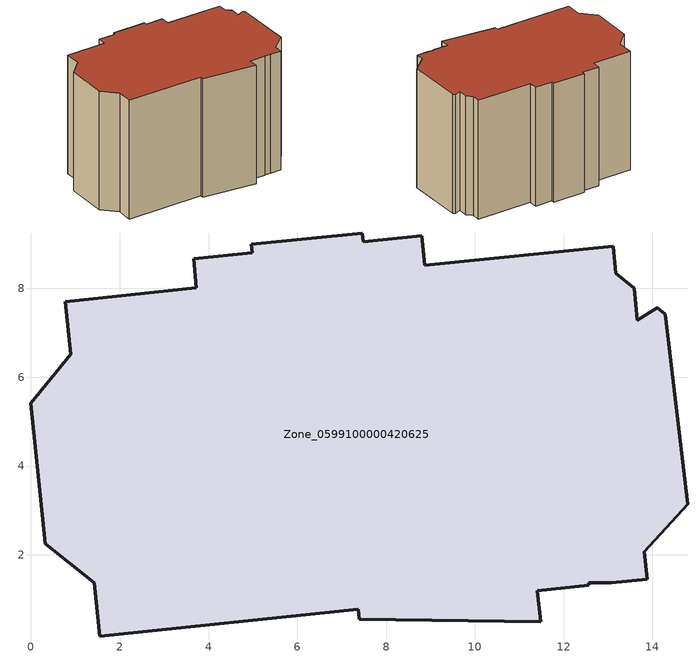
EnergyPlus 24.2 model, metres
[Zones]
Zone_0599100000420625
 floor ground (C_G): 14.29,7.42 14.79,3.14 13.82,2.07 13.88,1.45 13.08,1.37 12.57,1.37 12.57,1.31 11.41,1.2 11.48,0.5 7.4,0.54 7.37,0.78 1.55,0.17 1.43,1.36 0.32,2.25 0,5.42 0.89,6.51 0.77,7.71 3.73,8.02 3.66,8.67 4.99,8.8 4.96,9 7.47,9.25 7.49,9.05 8.81,9.19 8.88,8.53 13.12,8.95 13.18,8.35 13.59,8.01 13.66,7.28 14.11,7.57 z0
 wall outside (C_F): 13.12,8.95 8.88,8.53 8.81,9.19 7.49,9.05 7.47,9.25 4.96,9 4.99,8.8 3.66,8.67 3.73,8.02 0.77,7.71 0.89,6.51 0,5.42 0.32,2.25 1.43,1.36 1.55,0.17 7.37,0.78 7.4,0.54 11.48,0.5 11.41,1.2 12.57,1.31 12.57,1.37 13.08,1.37 13.88,1.45 13.82,2.07 14.79,3.14 14.29,7.42 14.11,7.57 13.66,7.28 13.59,8.01 13.18,8.35 13.12,8.95 z0:9.29
 roof outside (C_R): 14.29,7.42 14.11,7.57 13.66,7.28 13.59,8.01 13.18,8.35 13.12,8.95 8.88,8.53 8.81,9.19 7.49,9.05 7.47,9.25 4.96,9 4.99,8.8 3.66,8.67 3.73,8.02 0.77,7.71 0.89,6.51 0,5.42 0.32,2.25 1.43,1.36 1.55,0.17 7.37,0.78 7.4,0.54 11.48,0.5 11.41,1.2 12.57,1.31 12.57,1.37 13.08,1.37 13.88,1.45 13.82,2.07 14.79,3.14 z9.29
[BUILDING]
Pand.0599100000420625: North Axis=0; Terrain=City; Loads Convergence Tolerance Value=0.04; Temperature Convergence Tolerance Value=0.4; Solar Distribution=FullExterior; Maximum Number of Warmup Days=25; Minimum Number of Warmup Days=1
[Site:Location]
Rotterdam.The.Hague.AP_ZH_NLD Design_Conditions: Latitude=51.96; Longitude=4.45; Time Zone=1; Elevation=-4.5
[SITE:GROUNDTEMPERATURE:BUILDINGSURFACE]
18, 18, 18, 18, 18, 18, 18, 18, 18, 18, 18, 18
[MATERIAL] Thermal Absorptance=0.9; Solar Absorptance=0.7; Visible Absorptance=0.7
Name | Roughness | Thickness | Conductivity | Density | Specific Heat
G.D.1992-2005 | MediumSmooth | 0.15 | 0.06 | 540 | 1210
F.D.1992-2005 | Rough | 0.3 | 0.12 | 1920 | 840
R.D.1992-2005 | MediumRough | 0.2 | 0.08 | 1500 | 1000
[CONSTRUCTION]
C_G: G.D.1992-2005
C_F: F.D.1992-2005
C_R: R.D.1992-2005
[ZONE]
Zone_0599100000420625: Type=1; Multiplier=1; Ceiling Height=Autocalculate; Volume=Autocalculate; Floor Area=autocalculate; Part of Total Floor Area=Yes
[ZONEINFILTRATION:DESIGNFLOWRATE]
Infil_Zone_0599100000420625: Zone or ZoneList or Space or SpaceList=Zone_0599100000420625; Schedule=AlwaysOn; Design Flow Rate Calculation Method=Flow/Area; Flow Rate per Floor Area=0.0021; Constant Term Coefficient=1; Temperature Term Coefficient=0; Velocity Term Coefficient=0; Velocity Squared Term Coefficient=0
[HVACTEMPLATE:ZONE:IDEALLOADSAIRSYSTEM]
Zone_0599100000420625: Maximum Heating Supply Air Temperature=50; Minimum Cooling Supply Air Temperature=13; Maximum Heating Supply Air Humidity Ratio=0.0156; Minimum Cooling Supply Air Humidity Ratio=0.0077; Heating Limit=NoLimit; Cooling Limit=NoLimit; Dehumidification Control Type=ConstantSensibleHeatRatio; Cooling Sensible Heat Ratio=0.7; Dehumidification Setpoint=60; Humidification Control Type=None; Humidification Setpoint=30; Outdoor Air Method=None; Outdoor Air Flow Rate per Person=0.00944; Outdoor Air Flow Rate per Zone Floor Area=0; Outdoor Air Flow Rate per Zone=0; Demand Controlled Ventilation Type=None; Outdoor Air Economizer Type=NoEconomizer; Heat Recovery Type=None; Sensible Heat Recovery Effectiveness=0.7; Latent Heat Recovery Effectiveness=0.65
[ZONECONTROL:THERMOSTAT]
ThermostatControl_Zone_0599100000420625: Zone or ZoneList=Zone_0599100000420625; Control Type Schedule=DualSetpointControlType; Control 1=Thermostat_Zone_0599100000420625; Temperature Difference Between Cutout And Setpoint=0
[THERMOSTATSETPOINT:DUALSETPOINT]
Thermostat_Zone_0599100000420625: Heating Setpoint Temperature Schedule=HeatingSetpoint_Zone_0599100000420625; Cooling Setpoint Temperature Schedule=CoolingSetpoint_Zone_0599100000420625
[SCHEDULE:COMPACT]
HeatingSetpoint_Zone_0599100000420625: Through: 12/31, For: AllDays, Until: 24:00, 21
CoolingSetpoint_Zone_0599100000420625: Through: 12/31, For: AllDays, Until: 24:00, 24
DualSetpointControlType: Through: 12/31, For: AllDays, Until: 24:00, 4
AlwaysOn: Through: 12/31, For: AllDays, Until: 24:00, 1
